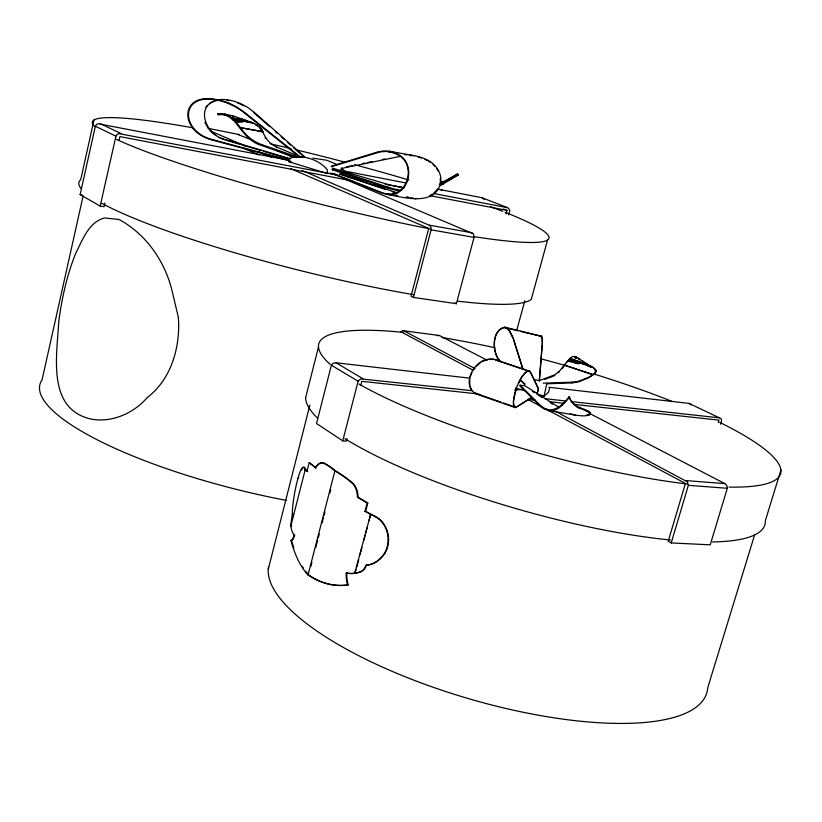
<?xml version="1.0" encoding="UTF-8"?>
<svg xmlns="http://www.w3.org/2000/svg" width="822" height="822" viewBox="0 0 822 822"><rect width="100%" height="100%" fill="white"/><g stroke="black" fill="none" stroke-linecap="round" stroke-linejoin="round"><path stroke-width="1.23" d="M440.284 181.189L440.284 178.631M399.533 190.93A81.933 81.152 74 0 1 387.717 188.022L332.273 169.825L332.591 168.243L390.111 185.053L403.777 187.776M332.273 169.825L332.591 168.243M539.253 380.627L555.004 374.74L559.638 370.897L564.262 365.173L593.001 374.524C595.334 372.633 596.145 372.006 595.734 370.712L595.868 371.708L595.642 369.705L594.131 368.225L595.827 371.842L595.878 370.424M546.794 383.782L572.133 382.908L578.308 381.973L588.963 377.524L594.594 373.835L595.837 371.297M542.212 343.421L542.253 338.623A70.939 7.11 -75.7 0 0 541.554 336.229L504.708 327.177C491.422 329.735 492.214 352.227 499.273 360.663M592.097 367.033C588.449 364.855 578.801 358.834 577.958 357.889L573.417 356.419A41.254 9.453 -71.8 0 0 571.67 357.056L570.139 358.228L591.121 366.355L569.091 359.235L569.749 358.577L587.535 364.31M582.911 361.31L582.87 362.04L582.613 361.105M586.816 378.675L588.963 376.979M542.325 343.123L539.294 380.802M595.457 370.034L595.498 369.458L595.58 370.219M328.327 583.908A121.461 79.415 -88.5 0 1 309.606 575.534L307.952 574.804L304.9 571.218A121.615 54.344 -83 0 1 290.937 540.547A9.021 3.833 -84 0 0 294.071 535.019A21.454 9.196 -83.8 0 1 290.937 526.799L290.865 524.96A21.475 4.11 -79 0 1 292.211 515.26A36.415 7.008 -78.9 0 1 297.965 478.24A18.176 3.463 -78.8 0 1 304.253 467.944L307.654 471.633M542.201 345.035L539.396 380.709L534.403 379.528M592.59 367.568L592.652 366.961L569.029 359.306L568.434 359.913L579.716 363.56L567.899 360.519L564.375 365.03L592.734 374.698L588.963 377.524M591.46 366.355L591.398 366.961L587.463 364.937L584.021 362.81L584.123 362.153M469.763 378.891L469.794 385.6M545.356 408.76L685.414 483.428L668.235 541.215L671.204 542.941L688.363 485.329L687.449 481.867L555.61 411.401M671.204 542.941L710.229 544.822L727.306 488.289L726.936 485.71L724.809 483.613L589.518 413.394M585.829 363.961L585.922 363.324M343.853 178.713L473.462 233.838L474.058 237.383L456.374 303.698L413.415 297.41L431.098 229.821L431.19 227.92L429.978 225.588L302.167 170.462M549.476 388.457L548.572 392.197L544.072 396.142L538.081 394.478M93.985 120.012L80.7 179.72A234.085 31.39 14.1 0 0 81.018 188.444M104.918 202.962L104.075 206.723L100.171 206.086L80.135 194.588L95.373 126.249L96.318 124.667L98.147 123.732L289.2 160.321M83.166 195.79L42.097 379.723A223.307 55.66 13.6 0 0 286.549 500.434M100.171 206.086L115.933 136.185L116.899 134.561L118.769 133.596L337.472 175.065M119.056 140.346L119.909 136.596L351.878 180.799M296.341 157.588L261.519 145.484L261.725 144.61C253.073 141.59 245.624 135.496 240.671 127.811L262.732 131.541L261.262 128.818L258.427 126.537M276.326 147.847L276.531 146.984C270.027 144.23 265.249 138.363 262.835 131.828L240.527 127.605L235.339 121.06L243.261 121.666L232.801 119.786L231.681 118.8L250.381 122.057L231.372 117.495L228.228 115.481A36.168 25.03 -82.7 0 0 223.872 113.929L223.841 114.864A34.524 23.889 -82.7 0 1 227.982 116.323L230.92 118.214L237.394 119.724M340.637 171.079L341.438 167.894M305.63 397.745L318.515 346.771M268.28 569.194L309.873 405.082M469.865 378.182L336.054 362.79L333.054 363.314L331.379 365.225L316.532 423.525L342.733 440.849L346.35 441.147L346.976 438.701M290.793 526.049L291.574 526.193L290.844 526.121L305.147 469.958L305.876 470.04L305.096 469.886L304.253 467.944M309.206 462.591L315.905 467.965L309.206 462.591L306.925 471.551L305.147 469.958M347.542 584.956A24.526 16.152 88.2 0 1 346.196 573.037L346.833 573.016A24.516 16.152 88.2 0 0 348.179 584.925L347.542 584.956A121.502 79.415 -88.5 0 1 308.969 575.554L308.055 574.886L334.893 470.893A215.066 91.283 -86.1 0 0 323.549 463.176A20.725 9.073 -83.3 0 0 315.175 467.872M342.733 440.849L358.125 381.223L360.776 378.88L472.373 390.727M310.932 566.204L311.887 562.484M315.72 547.637L317.641 540.208M318.278 537.732L319.234 534.023M322.111 522.884L323.395 517.932M324.032 515.456L324.988 511.746M329.776 493.179L330.742 489.47M360.858 384.994L361.803 381.326L476.606 393.8M589.785 412.408L590.011 414.226L589.919 412.911C585.809 408.031 577.301 408.637 573.16 403.099A49.022 22.441 -3.1 0 1 570.232 399.287L569.625 397.951M579.952 359.204L579.767 359.902L578.739 359.214M370.66 514.346L364.968 511.335L367.157 502.992L357.457 497.269A17.046 11.179 -89.5 0 0 351.672 482.678A214.316 133.308 86.5 0 0 334.893 470.893L335.53 470.903A214.244 133.328 86.5 0 1 352.309 482.689A17.046 11.179 -89.5 0 1 358.094 497.269L367.794 502.992L365.605 511.325L374.955 516.288A23.293 19.06 79.5 0 1 388.611 539.53A24.105 19.728 79.5 0 1 385.045 552.949A33.476 27.342 79.9 0 1 366.458 565.197A12.844 10.429 78.8 0 1 359.985 572.071A51.817 42.138 80.5 0 1 356.265 573.006L354.693 573.304L370.66 514.346L369.047 520.48M356.142 569.512L354.693 573.304M356.789 567.057L358.721 559.7M360.015 554.799L361.947 547.442M363.889 540.095L365.184 535.184M365.821 532.738L367.115 527.837M505.962 213.997L506.948 210.36L503.465 208.994M508.715 214.881L509.815 210.401L508.15 207.904L481.815 197.691L437.756 189.142M516.699 330.454L524.826 300.79M547.555 240.024L531.279 299.311A234.085 31.39 14.1 0 1 457.864 301.181M559.176 407.455L525.104 385.867L520.131 385.189L519.925 385.929L539.263 405.287A99.668 38.613 -81.2 0 0 543.64 408.698L548.325 410.476L575.595 415.192C580.188 415.552 585.809 416.939 589.939 414.319L589.651 412.233L589.939 414.319L588.984 415.007M537.002 393.872L538.348 389.042L530.92 373.054L529.8 371.647L528.248 371.328A78.686 13.296 -72.3 0 0 525.237 372.931L522.206 376.342L518.312 383.494M537.033 394.19L538.554 388.714L529.964 371.205L493.59 359.111A78.778 34.021 -68.6 0 0 486.912 359.481C472.496 362.132 461.019 386.309 476.781 394.211L515.353 407.63L531.793 397.581M552.836 375.788L552.641 376.517L544.709 379.343M572.133 382.908L572.338 382.179L578.441 381.295L586.846 378.099M539.263 405.287L539.479 404.527L520.131 385.189M232.554 116.714L232.801 115.871L235.791 116.806L251.131 122.19L250.689 122.879L249.909 122.622L250.412 121.954M544.072 396.142L546.856 383.453L546.507 384.08M578.585 359.122L578.791 358.413M576.931 358.187L576.818 357.323L576.561 358.032M718.243 422.539L718.973 420.124L573.551 404.332M720.432 424.255C721.418 422.323 722.754 418.172 719.363 417.833L571.68 401.619M754.781 534.392L707.742 687.716A228.146 72.922 16.4 0 1 479.699 701.803A228.146 72.922 16.4 0 1 268.537 566.635M780.9 470.112L765.354 520.675A238.514 52.629 15.9 0 1 712.448 541.934M241.987 119.889L242.254 119.098M516.452 387.768L513.349 401.074L513.401 404.547L514.089 406.777L515.353 407.63M470.276 376.764L471.962 372.5M387.717 188.022L388.046 187.159A80.104 79.354 73.7 0 0 399.605 190.005L401.557 190.283M517.315 385.518C515.25 392.156 512.157 399.369 514.274 406.345L515.517 407.178L517.244 406.623L531.803 397.221M575.534 357.755L575.801 357.067L574.876 356.758L574.557 357.447L575.534 357.755L574.948 357.755L575.801 357.067M401.023 332.078L402.102 330.701L403.808 330.804L475.178 368.698M517.418 385.621L521.23 377.555L525.34 372.5A79.868 13.501 -72.3 0 1 528.392 370.886L529.234 370.907M240.569 119.375L240.98 118.635M595.22 372.613L595.693 371.873M243.035 120.279L243.692 119.642M473.112 370.445L474.428 368.482M326.355 173.257L327.464 171.664L327.248 169.661C318.802 159.56 302.558 154.156 289.899 158.194L288.82 159.776L289.036 161.759L326.355 173.257L334.76 173.874M344.254 172.928L343.154 174.49L339.558 174.233M565.803 363.601L562.012 368.739M251.234 123.064L251.738 122.396L254.604 123.773M252.58 123.577L253.094 122.92M205.901 107.127L207.432 105.216M434.129 192.923L437.304 189.224M567.118 361.947L567.766 361.207M256.074 125.355L257.06 124.995L256.505 125.612M265.085 138.127L265.65 137.51M539.479 404.527A97.448 37.74 -81.2 0 0 543.763 407.856C553.679 414.124 563.8 404.013 569.214 396.605L569.512 397.386C564.087 403.201 557.645 412.367 548.325 410.476M257.687 126.424L258.262 125.828M475.897 366.663L480.932 362.317M569.656 359.214L568.403 360.498L578.709 363.827M558.374 372.695L559.587 371.503M256.413 125.55L257.06 124.995L254.491 123.619M261.396 130.503L260.841 129.609L261.478 129.085L262.136 130.164L261.653 130.39M261.889 129.701L261.242 130.215L260.841 129.609M262.835 131.828L261.982 131.818L262.66 131.345M540.475 336.208L541.195 335.931M540.403 336.599L541.451 336.63A69.88 7.008 -75.7 0 1 541.975 337.955M571.496 357.755L570.057 358.854L575.965 361.115M592.765 375.181L593.196 374.39M209.291 103.541C214.85 99.298 222.32 98.763 228.989 100.099A62.975 56.543 88.2 0 1 240.486 103.582L247.586 107.322L253.916 112.049L304.582 156.694L300.277 156.879L243.641 111.658L236.51 106.819L228.526 102.966A65.257 63.212 64.9 0 0 215.621 99.359C178.764 92.547 179.319 132.291 212.949 140.243L290.135 160.937M437.222 335.705L439.441 335.499L487.189 360.283M259.495 127.985L260.204 127.533L261.19 128.664L259.557 126.896M429.927 195.595L432.023 194.259M439.369 184.971L457.607 173.976L458.501 174.757L440.191 185.782M457.607 173.976L445.637 180.552L439.934 182.844M458.501 174.757L452.645 178.055M588.809 414.134L589.425 413.785L589.621 414.648M553.73 376.055L554.85 375.438M450.908 179.011L447.846 180.655M482.709 361.32L486.83 359.923M439.842 183.984L442.811 183.008M261.982 131.818L262.732 131.541M331.163 166.229L377.452 152.019L383.155 150.95L388.97 151.207L414.267 155.697A65.616 53.492 -84.7 0 1 425.169 158.965C434.129 162.479 441.558 171.315 440.869 181.292C436.246 208.562 399.924 196.427 382.713 193.427L330.742 173.093M331.492 166.661L380.35 151.844L386.042 151.443L397.355 153.231M588.634 415.131L587.042 415.511L586.898 414.627M355.782 573.109A51.837 42.148 80.5 0 0 359.502 572.184L359.985 572.071M359.502 572.184A12.844 10.439 78.8 0 0 365.975 565.3L366.458 565.197M365.975 565.3A33.486 27.352 79.9 0 0 384.562 553.052L385.045 552.949M346.401 166.876L352.597 165.602M362.512 163.568L364.999 163.054M367.475 162.55L372.438 161.533M382.353 159.499L384.84 158.985M399.882 156.447L341.89 168.346L340.493 173.945L397.273 192.882M384.562 553.052A24.115 19.728 79.5 0 0 388.138 539.622L388.611 539.53M238.051 134.541L253.176 140.5M219.392 100.13C193.098 103.367 205.675 136.688 225.886 139.658L290.372 158.749M370.188 514.438L374.955 516.288M514.644 390.183L523.388 389.196M217.83 113.713L220.029 113.693L220.224 114.587L217.984 114.597L217.83 113.713L220.029 113.693M217.984 114.597L220.224 114.587M332.427 173.216L382.816 192.913C406.736 201.359 418.326 164.328 397.262 154.557A65.431 41.223 -81 0 0 388.909 151.731M388.035 194.639C410.003 196.109 416.487 162.643 397.447 154.074A66.418 41.85 -81 0 0 388.97 151.207M308.055 574.886L308.702 574.866L305.64 571.29M543.198 383.165L572.338 382.179M364.968 511.335L365.605 511.325M367.157 502.992L367.794 502.992M357.457 497.269L358.094 497.269M351.672 482.678L352.309 482.689M312.853 158.153L326.786 160.269L336.126 164.102M476.781 394.211L479.76 394.365M688.363 485.329L727.306 488.289M234.784 121.687L239.387 122.046M685.887 480.572L724.809 483.613M289.036 161.759L291.502 161.955M290.937 540.547L291.656 540.619M294.071 535.019L294.8 535.081M527.632 399.338L535.286 400.17M549.322 401.691L563.347 403.222M544.945 398.691L565.31 400.92M548.891 387.275L689.083 403.407L691.21 404.917M334.78 470.821L335.53 470.903A215.015 91.345 -86.1 0 0 324.289 463.269L323.549 463.176M410.568 155.255L414.267 155.697M403.808 330.804L439.441 335.499M227.026 100.335L228.948 100.603M388.056 194.105L392.926 194.835M395.361 195.204L397.797 195.564M406.325 196.848L408.76 197.218M518.014 330.804L504.646 327.588C491.135 330.475 491.916 354.549 501.286 361.978M80.135 194.588L82.056 194.906M245.891 120.444L232.112 118.06L233.294 119.087M237.476 122.293L234.948 121.851C242.387 131.16 249.272 142.011 261.519 145.484M241.452 121.368L232.903 119.878L233.9 120.783L241.73 122.129M227.468 115.46L226.79 115.327L227.458 114.556L227.468 115.46L223.831 114.823L224.961 115.018L224.899 114.114L223.851 113.981L232.801 115.871M251.738 122.396L233.407 119.2L234.445 120.135M243.363 120.844L245.757 121.255L243.23 120.351M404.588 154.515L407.003 154.937M409.407 155.368L411.822 155.79M431.098 229.821L474.058 237.383M239.212 120.104L240.969 120.423M429.31 225.166L472.208 232.801M369.53 184.169L389.7 188.012M430.04 195.698L506.948 210.36M347.542 176.997L367.681 180.85M385.292 184.231L404.167 187.858M433.112 193.406L507.359 207.647M343.339 170.822L406.284 183.039M297.965 478.24L298.735 478.383M208.305 128.386L239.038 134.541M410.404 197.66L416.086 198.852M575.595 415.192L570.263 413.826M520.439 331.379L541.092 336.342M243.086 121.091L247.689 122.201M567.868 361.094L571.465 362.029M573.859 362.646L577.455 363.581M289.529 160.259L213.104 139.771C180.295 132.044 179.525 93.205 215.59 99.863A64.291 62.277 65 0 1 228.3 103.418L236.171 107.209L243.199 111.987L299.537 156.971M515.322 388.128L524.909 390.799M226.964 140.49L239.233 144.117M241.689 144.847L261.314 150.652M263.77 151.382L289.539 159.016M572.903 360.272L576.16 361.32M581.534 363.077L587.74 365.091M569.029 359.851L578.421 362.975M587.689 365.882L591.182 367.023L587.679 365.656M481.815 197.691L483.274 198.379M332.591 168.962L388.046 187.159M339.846 174.254L384.912 189.296M392.217 191.732L395.865 192.954M495.399 359.964L525.464 370.136M590.021 413.25C585.223 409.171 577.753 409.058 573.468 403.879A49.053 22.43 -3.1 0 1 570.53 400.067L569.214 396.605M261.725 144.61L298.961 157.547M478.188 394.19L501.071 402.153M503.475 402.986L515.517 407.178M495.604 359.533L499.211 361.177M581.832 363.386L585.336 364.752M504.708 327.177L506.013 327.701A71.915 23.427 -78.7 0 1 509.63 330.793L513.277 338.119L523.028 369.109M504.646 327.588L505.931 328.112A70.846 23.078 -78.7 0 1 509.496 331.163L513.092 338.387L522.7 368.944M218.888 137.305L225.731 140.12M276.531 146.984L299.835 156.776M275.545 149.923L293.218 157.372M210.34 130.955L246.836 146.655M258.611 151.721L271.558 157.3M242.572 147.775L259.074 154.926M290.885 168.705L428.745 228.424L411.021 296.218L413.415 297.41M474.787 392.741L476.986 393.769M689.083 403.407L719.363 417.833M100.376 123.69L121.029 133.544M241.175 104.456L243.857 105.74M95.373 126.249L115.933 136.185M454.751 302.907L456.374 303.698M424.974 159.447L427.235 160.567M577.013 406.9L579.284 408.082M403.027 332.889L473.061 370.219M528.412 399.728L541.965 406.952M336.054 362.79L362.882 378.706M331.379 365.225L358.125 381.223M428.365 161.122L429.978 162.14M592.652 366.961L594.491 368.883L593.628 368.215M532.348 391.334L534.475 392.69M538.739 395.392L541.924 397.416M550.442 402.821L552.569 404.167M212.867 133.195L215.878 135.25M443.418 181.641L444.363 182.392M442.246 183.357L443.14 184.138M253.515 112.378L269.678 126.619M275.391 131.654L277.291 133.328M281.093 136.678L283.939 139.195M287.751 142.545L290.598 145.052M293.454 147.57L303.914 156.786M520.418 379.939L525.104 384.121M520.059 380.226L524.713 384.388M441.465 182.33L442.287 183.131M441.126 182.422L441.938 183.224M433.009 164.431L434.992 166.434M440.613 182.587L441.414 183.398M212.076 132.352L208.089 128.098L204.863 122.334M342.527 168.736L344.038 170.966M436.708 168.644L438.116 171.017M483.798 198.965L484.127 199.654M579.335 407.445L579.798 408.318M561.816 404.445L562.104 405.225M470.153 386.556L471.242 389.443M585.49 409.921L585.778 410.733M586.774 410.363L587.052 411.175M587.864 410.846L588.131 411.668M588.747 411.36L589.004 412.192M589.384 411.894L589.641 412.726M587.956 414.422L588.12 415.295M219.289 113.57L219.443 114.453M589.806 413.374L589.651 412.233L590.011 414.226M542.14 338.993L542.263 341.736M584.956 362.697L584.966 363.406M237.517 102.925A62.04 55.711 88.3 0 1 240.281 104.024M417.874 156.981A64.64 52.7 -84.6 0 1 421.46 158.06M505.16 212.312A235.595 23.437 14.3 0 1 475.044 236.787M429.957 228.835A235.595 23.437 14.3 0 1 116.221 139.298M94.787 126.67A235.595 23.437 14.3 0 1 193.201 127.872M270.068 143.737A235.595 23.437 14.3 0 1 290.998 148.618M295.992 149.81A235.595 23.437 14.3 0 1 345.713 162.345M354.405 164.657A235.595 23.437 14.3 0 1 408.914 180.008M439.554 189.389A235.595 23.437 14.3 0 1 442.01 190.17M490.436 206.682A235.595 23.437 14.3 0 1 502.766 211.367M413.507 294.666A234.085 31.39 14.1 0 1 101.794 203.281M489.111 359.522A77.607 33.517 -68.7 0 1 493.416 359.553M719.64 422.344A239.849 45.796 15.7 0 1 729.032 487.097M687.161 483.994A239.849 45.796 15.7 0 1 358.967 384.038M330.259 364.413A239.849 45.796 15.7 0 1 403.129 332.376M442.092 337.585A239.849 45.796 15.7 0 1 494.916 347.737M540.979 358.854A239.849 45.796 15.7 0 1 564.385 365.245M593.597 373.897A239.849 45.796 15.7 0 1 672.026 401.393M670.495 539.982A238.514 52.629 15.9 0 1 344.86 438.65M317.528 418.141A238.514 52.629 15.9 0 1 305.599 397.735M374.483 516.37A23.304 19.07 79.5 0 1 388.138 539.622M294.615 535.749A9.011 3.833 -84 0 1 294.42 536.386M293.968 537.578A9.011 3.833 -84 0 1 293.721 538.112M293.177 539.068A9.011 3.833 -84 0 1 292.889 539.479M292.283 540.157A9.011 3.833 -84 0 1 291.974 540.414M320.765 463.146A20.714 9.073 -83.3 0 1 324.289 463.269M317.22 466.043A20.714 9.073 -83.3 0 1 317.909 465.242M319.316 463.957A20.714 9.073 -83.3 0 1 320.046 463.495M348.877 573.345A51.704 33.949 89.8 0 0 355.042 573.211L354.395 573.242A51.724 33.949 89.8 0 1 346.196 573.037M347.85 573.211A51.704 33.949 89.8 0 1 346.833 573.016M303.585 568.413A121.584 54.375 -83 0 1 302.26 566.358M293.855 547.863A121.584 54.375 -83 0 1 292.005 541.852M303.873 467.307A18.176 3.473 -78.9 0 1 305.034 468.098M301.705 470.04A18.176 3.473 -78.9 0 1 302.291 468.972M292.981 515.415A36.415 7.018 -78.9 0 1 293.022 513.709M348.179 584.925A121.461 79.415 -88.5 0 1 329.417 584.165M178.364 317.395C180.491 346.812 171.428 379.24 147.169 397.632C133.616 413.404 111.381 423.196 90.677 418.973C46.823 408.811 56.944 355.679 58.681 322.697A98.599 30.671 -81.2 0 1 75.922 252.888C82.693 239.819 88.632 222.135 104.517 217.953L119.046 219.495C145.802 233.951 164.441 260.523 171.849 289.899L178.364 317.395M576.438 357.19L575.698 357.776L576.438 357.19M594.974 373.414L594.357 374.02L594.974 373.414M222.423 113.826L220.82 113.724L220.892 114.618L222.546 114.731L222.423 113.826"/></g></svg>
